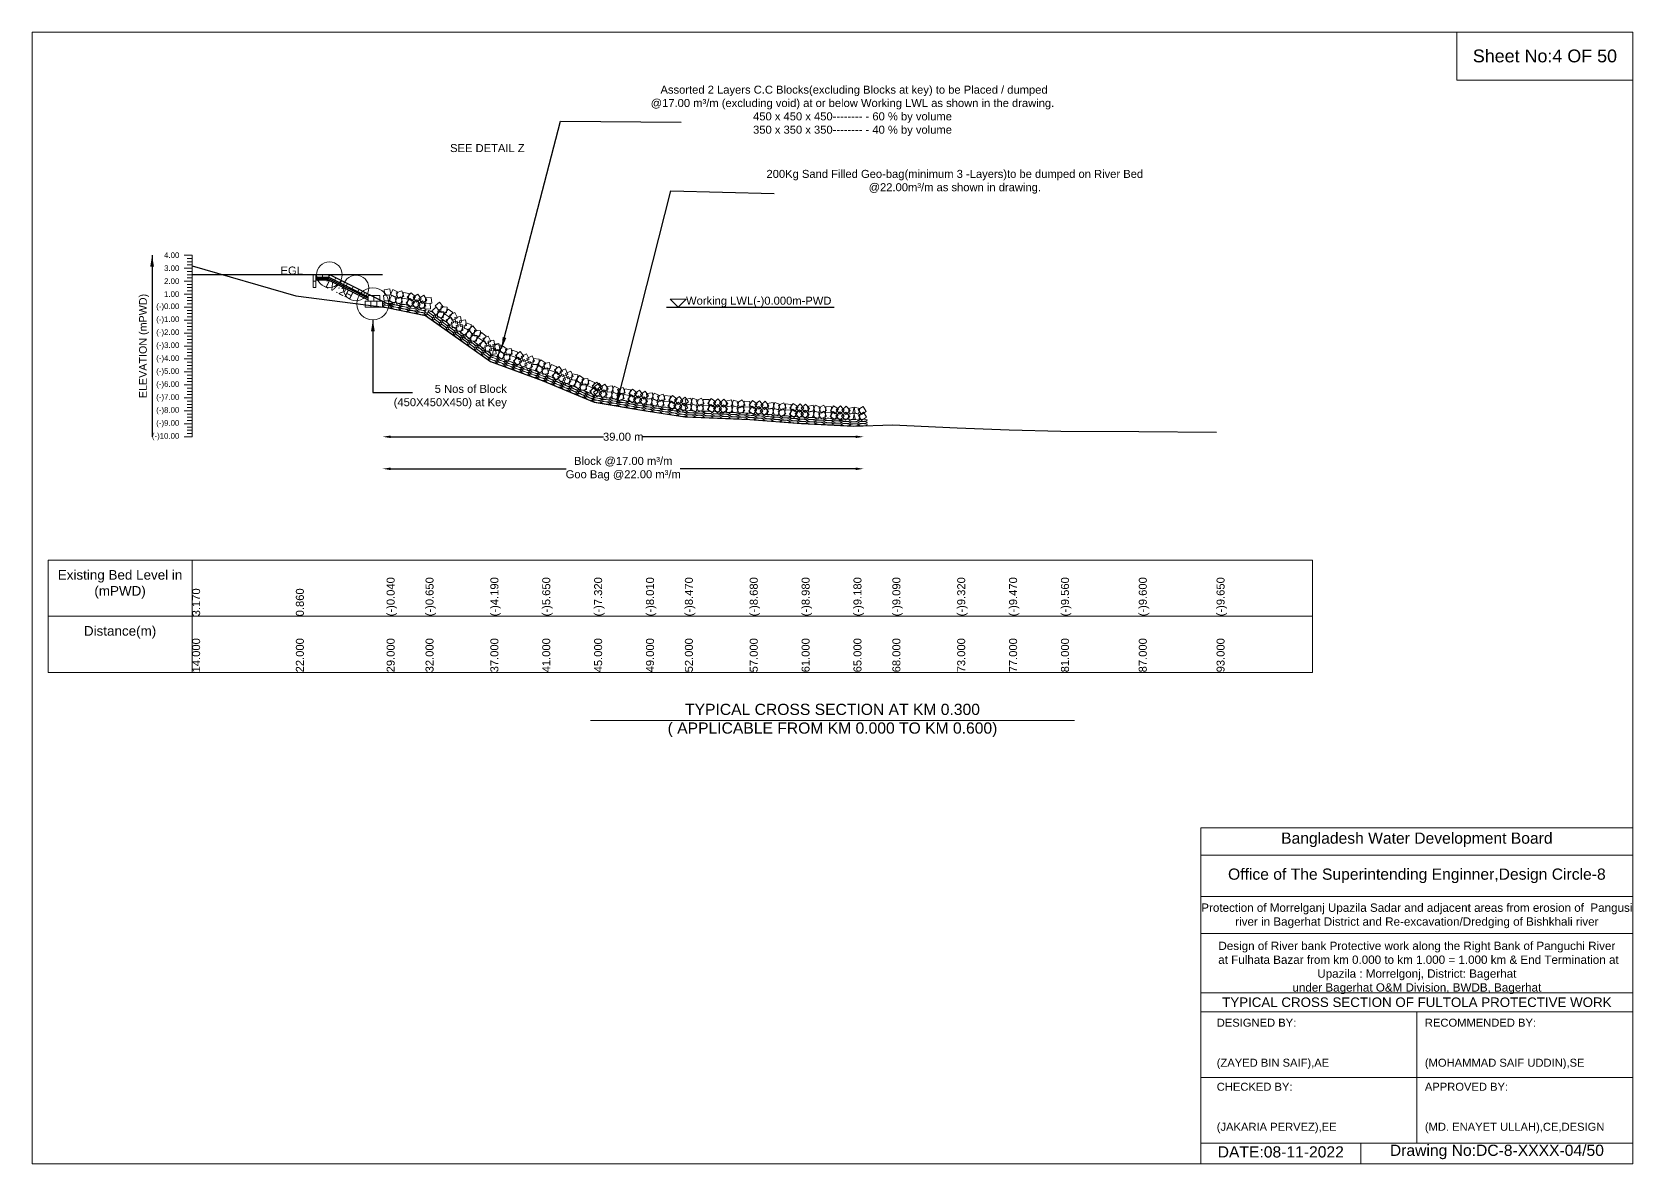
# Model space of a CAD drawing. Header units: inches. Extents: x 64995 to 402236, y -100918 to 204355.
# Drawn here: x 144334 to 154334, y 47461 to 54532 of the extents above; entities that cross this region are included whole.
import ezdxf

# ---------------------------------------------------------------- set-up
doc = ezdxf.new("R2010")
doc.units = ezdxf.units.IN
doc.header["$LTSCALE"] = 7
doc.header["$MEASUREMENT"] = 0
for name, color, linetype, lineweight in [('Cross section Data Border', 7, 'Continuous', 9), ('Cross Section Labels', 7, 'Continuous', 9), ('Existing_Bed_Level for Xsection', 7, 'Continuous', 25), ('Long Section Labels', 7, 'Continuous', 9)]:
    doc.layers.add(name, color=color, linetype=linetype, lineweight=lineweight)
doc.styles.get("Standard").update_dxf_attribs({"font": 'arial.ttf'})
doc.dimstyles.new('Appron Lebeling Style', dxfattribs={"dimtxt": 50, "dimasz": 50, "dimexe": 0.18, "dimexo": 0.0625, "dimgap": 0.09, "dimtad": 0, "dimtih": 1, "dimtoh": 1, "dimdec": 4, "dimzin": 0, "dimdsep": 46, "dimtxsty": 'Standard', "dimcen": 0.09, "dimse1": 1, "dimse2": 1, "dimadec": 0, "dimazin": 0, "dimtfac": 1, "dimtdec": 4, "dimtofl": 0, "dimtmove": 0, "dimatfit": 3, "dimfxl": 1, "dimtolj": 1, "dimtzin": 0, "dimarcsym": 0})
doc.dimstyles.get("Standard").update_dxf_attribs({"dimtxt": 0.18, "dimasz": 0.18, "dimexe": 0.18, "dimexo": 0.0625, "dimgap": 0.09, "dimtad": 0, "dimtih": 1, "dimtoh": 1, "dimdec": 4, "dimzin": 0, "dimdsep": 46, "dimtxsty": 'Standard', "dimcen": 0.09, "dimadec": 0, "dimazin": 0, "dimtfac": 1, "dimtdec": 4, "dimtofl": 0, "dimtmove": 0, "dimatfit": 3, "dimfxl": 1, "dimtolj": 1, "dimtzin": 0, "dimarcsym": 0})

# ---------------------------------------------------------------- blocks, each defined once
blk = doc.blocks.new('*D1')
at = {"layer": 'Cross Section Labels', "color": 0, "lineweight": -2}
for p, q in [((146574, 52004), (147904, 52004)), ((149479, 52004), (148149, 52004))]:
    blk.add_line(p, q, dxfattribs=at)
at = {"layer": 'Cross Section Labels', "color": 0}
for points in [[(146574, 52012), (146574, 51996), (146524, 52004)], [(149479, 52012), (149479, 51996), (149529, 52004)]]:
    blk.add_solid(points, dxfattribs=at)
at = {"layer": 'Defpoints', "color": 0}
for p in [(146524, 52814), (149529, 52072), (149529, 52004)]:
    blk.add_point(p, dxfattribs=at)
at = {"layer": 'Cross Section Labels', "color": 0, "insert": (148027, 52004), "char_height": 50, "attachment_point": 5}
blk.add_mtext('\\A1;39.00 m', dxfattribs=at)
blk = doc.blocks.new('*D2')
at = {"layer": 'Cross Section Labels', "color": 0, "lineweight": -2}
for p, q in [((146574, 51804), (147671, 51804)), ((149479, 51804), (148382, 51804))]:
    blk.add_line(p, q, dxfattribs=at)
at = {"layer": 'Cross Section Labels', "color": 0}
for points in [[(146574, 51812), (146574, 51796), (146524, 51804)], [(149479, 51812), (149479, 51796), (149529, 51804)]]:
    blk.add_solid(points, dxfattribs=at)
at = {"layer": 'Defpoints', "color": 0}
for p in [(146524, 52814), (149529, 52072), (149529, 51804)]:
    blk.add_point(p, dxfattribs=at)
at = {"layer": 'Cross Section Labels', "color": 0, "insert": (148027, 51804), "char_height": 50, "attachment_point": 5}
blk.add_mtext('\\A1;Block @17.00 m³/m ^JGoo Bag @22.00 m³/m ', dxfattribs=at)

msp = doc.modelspace()

# ---------------------------------------------------------------- linework, layer by layer
at = {"layer": 'Cross section Data Border'}
msp.add_lwpolyline([(144434.21054, 51232.40503), (152332.72095, 51232.40503), (152332.72095, 50532.40503), (144434.21054, 50532.40503)], close=True, dxfattribs=at)
for points in [[(145334.21054, 51232.40503), (145334.21054, 50532.40503)], [(144434.21054, 50882.40503), (152332.72095, 50882.40503)]]:
    msp.add_lwpolyline(points, dxfattribs=at)
at = {"layer": 'Cross Section Labels'}
for points in [[(144334.21054, 54532.40503), (154334.21054, 54532.40503), (154334.21054, 47461.40503), (144334.21054, 47461.40503)], [(153234.21054, 54532.40503), (154334.21054, 54532.40503), (154334.21054, 54232.40503), (153234.21054, 54232.40503)], [(148369.41054, 52814.05503), (148419.41054, 52864.05503), (148319.41054, 52864.05503)]]:
    msp.add_lwpolyline(points, close=True, dxfattribs=at)
for points in [[(147822.21054, 50232.40503), (149334.21054, 50232.40503), (150846.21054, 50232.40503)], [(151634.21054, 47461.40503), (151634.21054, 49561.40503), (154334.21054, 49561.40503)], [(151634.21054, 49391.40503), (154334.21054, 49391.40503)], [(151634.21054, 49131.40503), (154334.21054, 49131.40503)], [(151634.21054, 48901.40503), (154334.21054, 48901.40503)], [(151634.21054, 48531.40503), (154334.21054, 48531.40503)], [(151634.21054, 48411.40503), (154334.21054, 48411.40503)], [(152984.21054, 48411.40503), (152984.21054, 47591.40503)], [(151634.21054, 48001.40503), (154334.21054, 48001.40503)], [(151634.21054, 47591.40503), (154334.21054, 47591.40503)], [(152634.21054, 47591.40503), (152634.21054, 47461.40503)]]:
    msp.add_lwpolyline(points, dxfattribs=at)
for centre, radius in [((146191.91054, 53016.55503), 80), ((146357.96054, 52933.53003), 80), ((146463.26054, 52834.30503), 100)]:
    msp.add_circle(centre, radius, dxfattribs=at)
at = {"layer": 'Existing_Bed_Level for Xsection'}
for points in [[(145334.21054, 53070.82503), (145982.21054, 52883.71503), (146549.21054, 52810.81503), (146792.21054, 52761.40503), (147197.21054, 52474.66503), (147521.21054, 52356.40503), (147845.21054, 52221.13503), (148169.21054, 52165.24503), (148412.21054, 52127.98503), (148817.21054, 52110.97503), (149141.21054, 52086.67503), (149465.21054, 52070.47503), (149708.21054, 52077.76503), (150113.21054, 52059.13503), (150437.21054, 52046.98503), (150761.21054, 52039.69503), (151247.21054, 52036.45503), (151733.21054, 52032.40503)], [(146524.01054, 53016.55503), (145334.21054, 53016.55503)], [(146596.91054, 52814.05503), (146195.3311, 53014.84475), (146191.91054, 53016.55503), (146188.08623, 53016.55503), (146107.08623, 53016.55503)], [(146107.08623, 53000.35503), (146188.08623, 53000.35503), (146432.88554, 52877.95538)], [(146107.08623, 52992.25503), (146186.17408, 52992.25503), (146432.88554, 52868.8993)], [(146107.08623, 52984.15503), (146184.26193, 52984.15503), (146432.88554, 52859.84323)], [(148297.30624, 52814.05503), (149344.65683, 52814.05503)]]:
    msp.add_lwpolyline(points, dxfattribs=at)
at = {"layer": 'Long Section Labels'}
for points in [[(145334.21054, 53138.05503), (145284.21054, 53138.05503)], [(145334.21054, 53117.80503), (145304.21054, 53117.80503)], [(145334.21054, 52004.05503), (145334.21054, 52085.05503), (145334.21054, 52166.05503), (145334.21054, 52247.05503), (145334.21054, 52328.05503), (145334.21054, 52409.05503), (145334.21054, 52490.05503), (145334.21054, 52571.05503), (145334.21054, 52652.05503), (145334.21054, 52733.05503), (145334.21054, 52814.05503), (145334.21054, 52895.05503), (145334.21054, 52976.05503), (145334.21054, 53057.05503), (145334.21054, 53138.05503)], [(145334.21054, 53057.05503), (145284.21054, 53057.05503)], [(145334.21054, 53097.55503), (145304.21054, 53097.55503)], [(145334.21054, 53077.30503), (145304.21054, 53077.30503)], [(145334.21054, 53036.80503), (145304.21054, 53036.80503)], [(145334.21054, 53016.55503), (145304.21054, 53016.55503)], [(145334.21054, 52976.05503), (145284.21054, 52976.05503)], [(145334.21054, 52996.30503), (145304.21054, 52996.30503)], [(145334.21054, 52955.80503), (145304.21054, 52955.80503)], [(145334.21054, 52935.55503), (145304.21054, 52935.55503)], [(145334.21054, 52915.30503), (145304.21054, 52915.30503)], [(145334.21054, 52895.05503), (145284.21054, 52895.05503)], [(145334.21054, 52814.05503), (145284.21054, 52814.05503)], [(145334.21054, 52874.80503), (145304.21054, 52874.80503)], [(145334.21054, 52854.55503), (145304.21054, 52854.55503)], [(145334.21054, 52834.30503), (145304.21054, 52834.30503)], [(145334.21054, 52733.05503), (145284.21054, 52733.05503)], [(145334.21054, 52793.80503), (145304.21054, 52793.80503)], [(145334.21054, 52773.55503), (145304.21054, 52773.55503)], [(145334.21054, 52753.30503), (145304.21054, 52753.30503)], [(145334.21054, 52712.80503), (145304.21054, 52712.80503)], [(145334.21054, 52652.05503), (145284.21054, 52652.05503)], [(145334.21054, 52692.55503), (145304.21054, 52692.55503)], [(145334.21054, 52672.30503), (145304.21054, 52672.30503)], [(145334.21054, 52631.80503), (145304.21054, 52631.80503)], [(145334.21054, 52611.55503), (145304.21054, 52611.55503)], [(145334.21054, 52571.05503), (145284.21054, 52571.05503)], [(145334.21054, 52591.30503), (145304.21054, 52591.30503)], [(145334.21054, 52550.80503), (145304.21054, 52550.80503)], [(145334.21054, 52530.55503), (145304.21054, 52530.55503)], [(145334.21054, 52510.30503), (145304.21054, 52510.30503)], [(145334.21054, 52490.05503), (145284.21054, 52490.05503)], [(145334.21054, 52409.05503), (145284.21054, 52409.05503)], [(145334.21054, 52469.80503), (145304.21054, 52469.80503)], [(145334.21054, 52449.55503), (145304.21054, 52449.55503)], [(145334.21054, 52429.30503), (145304.21054, 52429.30503)], [(145334.21054, 52328.05503), (145284.21054, 52328.05503)], [(145334.21054, 52388.80503), (145304.21054, 52388.80503)], [(145334.21054, 52368.55503), (145304.21054, 52368.55503)], [(145334.21054, 52348.30503), (145304.21054, 52348.30503)], [(145334.21054, 52307.80503), (145304.21054, 52307.80503)], [(145334.21054, 52247.05503), (145284.21054, 52247.05503)], [(145334.21054, 52287.55503), (145304.21054, 52287.55503)], [(145334.21054, 52267.30503), (145304.21054, 52267.30503)], [(145334.21054, 52226.80503), (145304.21054, 52226.80503)], [(145334.21054, 52206.55503), (145304.21054, 52206.55503)], [(145334.21054, 52166.05503), (145284.21054, 52166.05503)], [(145334.21054, 52186.30503), (145304.21054, 52186.30503)], [(145334.21054, 52145.80503), (145304.21054, 52145.80503)], [(145334.21054, 52125.55503), (145304.21054, 52125.55503)], [(145334.21054, 52105.30503), (145304.21054, 52105.30503)], [(145334.21054, 52085.05503), (145284.21054, 52085.05503)], [(145334.21054, 52004.05503), (145284.21054, 52004.05503)], [(145334.21054, 52064.80503), (145304.21054, 52064.80503)], [(145334.21054, 52044.55503), (145304.21054, 52044.55503)], [(145334.21054, 52024.30503), (145304.21054, 52024.30503)]]:
    msp.add_lwpolyline(points, dxfattribs=at)
for points in [[(146107.08623, 53016.55503), (146090.88623, 53016.55503), (146090.88623, 52976.05503), (146107.08623, 52976.05503)], [(146147.58623, 53016.55503), (146107.08623, 53016.55503), (146107.08623, 53000.35503), (146147.58623, 53000.35503)], [(146188.08623, 53016.55503), (146147.58623, 53016.55503), (146147.58623, 53000.35503), (146188.08623, 53000.35503)], [(146231.5554, 52996.7326), (146195.3311, 53014.84475), (146188.08623, 53000.35503), (146224.31054, 52982.24288)], [(146107.08623, 52976.05503), (146090.88623, 52976.05503), (146090.88623, 52935.55503), (146107.08623, 52935.55503)], [(146267.7797, 52978.62045), (146231.5554, 52996.7326), (146224.31054, 52982.24288), (146260.53484, 52964.13073)], [(146304.004, 52960.5083), (146267.7797, 52978.62045), (146260.53484, 52964.13073), (146296.75914, 52946.01858)], [(146340.2283, 52942.39614), (146304.004, 52960.5083), (146296.75914, 52946.01858), (146332.98344, 52927.90642)], [(146376.4526, 52924.28399), (146340.2283, 52942.39614), (146332.98344, 52927.90642), (146369.20774, 52909.79427)], [(146412.6769, 52906.17184), (146376.4526, 52924.28399), (146369.20774, 52909.79427), (146405.43204, 52891.68212)], [(146569.95102, 52927.4308), (146533.82842, 52922.55641), (146538.70281, 52886.4338), (146574.82542, 52891.30819)], [(146621.45964, 52907.21966), (146588.84069, 52923.48639), (146572.57396, 52890.86743), (146605.19291, 52874.60071)], [(146644.24738, 52914.84117), (146609.67539, 52903.29216), (146621.22439, 52868.72017), (146655.79639, 52880.26917)], [(146689.94596, 52898.74589), (146654.22687, 52906.00877), (146646.96399, 52870.28968), (146682.68307, 52863.0268)], [(146729.8989, 52878.84672), (146702.58225, 52902.97974), (146678.44922, 52875.66309), (146705.76587, 52851.53007)], [(146451.11054, 52850.50503), (146414.66054, 52850.50503), (146414.66054, 52814.05503), (146451.11054, 52814.05503)], [(146469.33554, 52886.95503), (146432.88554, 52886.95503), (146432.88554, 52850.50503), (146469.33554, 52850.50503)], [(146487.56054, 52850.50503), (146451.11054, 52850.50503), (146451.11054, 52814.05503), (146487.56054, 52814.05503)], [(146505.78554, 52886.95503), (146469.33554, 52886.95503), (146469.33554, 52850.50503), (146505.78554, 52850.50503)], [(146524.01054, 52850.50503), (146487.56054, 52850.50503), (146487.56054, 52814.05503), (146524.01054, 52814.05503)], [(146565.30286, 52891.27839), (146529.18025, 52886.40399), (146534.05464, 52850.28138), (146570.17725, 52855.15578)], [(146614.19676, 52871.50057), (146581.57781, 52887.7673), (146565.31108, 52855.14835), (146597.93003, 52838.88162)], [(146636.9845, 52879.12208), (146602.41251, 52867.57308), (146613.96151, 52833.00108), (146648.53351, 52844.55008)], [(146682.68307, 52863.0268), (146646.96399, 52870.28968), (146639.70111, 52834.5706), (146675.42019, 52827.30772)], [(146722.63602, 52843.12763), (146695.31937, 52867.26066), (146671.18634, 52839.94401), (146698.50299, 52815.81098)], [(146737.77595, 52859.5281), (146707.3751, 52839.41863), (146727.48457, 52809.01778), (146757.88542, 52829.12725)], [(146745.03883, 52895.24718), (146714.63798, 52875.13771), (146734.74745, 52844.73686), (146765.1483, 52864.84634)], [(146793.6086, 52821.88448), (146773.47492, 52852.26931), (146743.0901, 52832.13563), (146763.22377, 52801.75081)], [(146800.87148, 52857.60357), (146780.7378, 52887.98839), (146750.35298, 52867.85472), (146770.48665, 52837.46989)], [(146821.14075, 52839.05617), (146784.75944, 52836.8195), (146786.99611, 52800.43818), (146823.37743, 52802.67486)], [(146828.40363, 52874.77526), (146792.02232, 52872.53858), (146794.259, 52836.15727), (146830.64031, 52838.39394)], [(146882.02021, 52786.55015), (146858.74201, 52814.59882), (146830.69334, 52791.32063), (146853.97154, 52763.27195)], [(146903.08234, 52816.29892), (146879.80414, 52844.34759), (146851.75547, 52821.0694), (146875.03367, 52793.02072)], [(146927.00763, 52814.0743), (146890.7154, 52817.46199), (146887.32772, 52781.16976), (146923.61995, 52777.78207)], [(146962.32189, 52780.90322), (146932.57312, 52801.96535), (146911.51099, 52772.21658), (146941.25976, 52751.15445)], [(146905.9455, 52784.32553), (146869.65327, 52787.71322), (146866.26559, 52751.42099), (146902.55782, 52748.0333)], [(146941.25976, 52751.15445), (146911.51099, 52772.21658), (146890.44887, 52742.46781), (146920.19763, 52721.40568)], [(146969.78186, 52716.82218), (146954.52991, 52749.92778), (146921.42431, 52734.67583), (146936.67626, 52701.57023)], [(146990.84399, 52746.57095), (146975.59203, 52779.67655), (146942.48644, 52764.4246), (146957.73839, 52731.319)], [(146990.2534, 52725.7165), (146954.32223, 52719.58842), (146960.4503, 52683.65725), (146996.38148, 52689.78533)], [(147011.31553, 52755.46527), (146975.38436, 52749.33719), (146981.51243, 52713.40602), (147017.44361, 52719.5341)], [(147026.14211, 52668.73995), (147019.98542, 52704.66623), (146984.05914, 52698.50954), (146990.21582, 52662.58326)], [(147047.20423, 52698.48872), (147041.04755, 52734.415), (147005.12127, 52728.25831), (147011.27795, 52692.33203)], [(147079.325, 52703.08682), (147045.13608, 52715.72487), (147032.49803, 52681.53595), (147066.68695, 52668.8979)], [(147058.26287, 52673.33806), (147024.07395, 52685.9761), (147011.43591, 52651.78718), (147045.62483, 52639.14914)], [(147090.26159, 52639.11525), (147066.9834, 52667.16393), (147038.93472, 52643.88573), (147062.21292, 52615.83706)], [(147111.32372, 52668.86402), (147088.04552, 52696.91269), (147059.99685, 52673.6345), (147083.27505, 52645.58582)], [(147114.18689, 52636.89064), (147077.89465, 52640.27832), (147074.50697, 52603.98609), (147110.7992, 52600.5984)], [(147135.24901, 52666.6394), (147098.95678, 52670.02709), (147095.5691, 52633.73486), (147131.86133, 52630.34717)], [(147149.50115, 52603.71955), (147119.75238, 52624.78168), (147098.69025, 52595.03291), (147128.43902, 52573.97079)], [(147170.56327, 52633.46832), (147140.8145, 52654.53045), (147119.75238, 52624.78168), (147149.50115, 52603.71955)], [(147178.02324, 52569.38728), (147162.77129, 52602.49288), (147129.66569, 52587.24093), (147144.91764, 52554.13533)], [(147199.08537, 52599.13605), (147183.83342, 52632.24165), (147150.72782, 52616.9897), (147165.97977, 52583.8841)], [(147219.55691, 52608.03037), (147183.62574, 52601.90229), (147189.75381, 52565.97112), (147225.68499, 52572.0992)], [(147198.49478, 52578.2816), (147162.56361, 52572.15353), (147168.69169, 52536.22235), (147204.62286, 52542.35043)], [(147234.38349, 52521.30505), (147228.2268, 52557.23133), (147192.30052, 52551.07465), (147198.45721, 52515.14836)], [(147250.59125, 52542.32199), (147214.28221, 52545.52454), (147211.07966, 52509.21551), (147247.3887, 52506.01296)], [(147255.44562, 52551.05382), (147249.28893, 52586.9801), (147213.36265, 52580.82342), (147219.51933, 52544.89713)], [(147263.08901, 52576.56244), (147226.77998, 52579.76499), (147223.57743, 52543.45595), (147259.88646, 52540.25341)], [(147290.46333, 52517.71843), (147260.62846, 52538.65841), (147239.68848, 52508.82354), (147269.52335, 52487.88356)], [(147302.9611, 52551.95888), (147273.12622, 52572.89886), (147252.18624, 52543.06399), (147282.02112, 52522.12401)], [(147314.13155, 52521.86377), (147278.22581, 52515.58842), (147284.50115, 52479.68268), (147320.4069, 52485.95802)], [(147326.62932, 52556.10422), (147290.72357, 52549.82887), (147296.99892, 52513.92313), (147332.90466, 52520.19847)], [(147356.92591, 52499.1468), (147322.68546, 52511.64456), (147310.1877, 52477.40411), (147344.42815, 52464.90635)], [(147369.42368, 52533.38725), (147335.18323, 52545.88501), (147322.68546, 52511.64456), (147356.92591, 52499.1468)], [(147393.47252, 52473.52337), (147370.05158, 52501.45296), (147342.12199, 52478.03201), (147365.54293, 52450.10243)], [(147405.97028, 52507.76382), (147382.54934, 52535.69341), (147354.61975, 52512.27246), (147378.0407, 52484.34288)], [(147423.38236, 52521.72851), (147390.32733, 52506.36727), (147405.68857, 52473.31225), (147438.7436, 52488.67349)], [(147472.99109, 52476.195), (147457.60353, 52509.23779), (147424.56075, 52493.85023), (147439.9483, 52460.80744)], [(147410.8846, 52487.48806), (147377.82957, 52472.12682), (147393.19081, 52439.0718), (147426.24584, 52454.43304)], [(147460.49332, 52441.95455), (147445.10577, 52474.99734), (147412.06298, 52459.60978), (147427.45054, 52426.56699)], [(147490.2744, 52454.83764), (147453.96536, 52458.04019), (147450.76281, 52421.73116), (147487.07185, 52418.52861)], [(147502.77216, 52489.07809), (147466.46312, 52492.28064), (147463.26057, 52455.97161), (147499.56961, 52452.76906)], [(147530.14648, 52430.23408), (147500.3116, 52451.17406), (147479.37163, 52421.33919), (147509.2065, 52400.39921)], [(147542.64424, 52464.47453), (147512.80937, 52485.41451), (147491.86939, 52455.57964), (147521.70426, 52434.63966)], [(147553.8147, 52434.37942), (147517.90896, 52428.10407), (147524.1843, 52392.19833), (147560.09005, 52398.47367)], [(147566.31247, 52468.61987), (147530.40672, 52462.34452), (147536.68207, 52426.43878), (147572.58781, 52432.71412)], [(147599.04572, 52408.17378), (147565.40953, 52422.21689), (147551.36642, 52388.5807), (147585.00261, 52374.53759)], [(147613.08883, 52441.80997), (147579.45264, 52455.85309), (147565.40953, 52422.21689), (147599.04572, 52408.17378)], [(147634.38833, 52380.91365), (147612.26274, 52409.8802), (147583.2962, 52387.75461), (147605.42179, 52358.78806)], [(147648.43144, 52414.54985), (147626.30585, 52443.51639), (147597.33931, 52421.3908), (147619.4649, 52392.42425)], [(147666.46102, 52427.70764), (147632.74114, 52413.86666), (147646.58212, 52380.14679), (147680.30199, 52393.98776)], [(147713.9461, 52379.96359), (147700.07827, 52413.67243), (147666.36943, 52399.80461), (147680.23725, 52366.09577)], [(147652.41791, 52394.07144), (147618.69803, 52380.23047), (147632.53901, 52346.51059), (147666.25888, 52360.35157)], [(147699.90298, 52346.3274), (147686.03516, 52380.03624), (147652.32632, 52366.16841), (147666.19414, 52332.45957)], [(147730.23951, 52357.84179), (147694.11385, 52362.69346), (147689.26218, 52326.5678), (147725.38784, 52321.71613)], [(147744.28262, 52391.47799), (147708.15696, 52396.32966), (147703.30529, 52360.20399), (147739.43096, 52355.35232)], [(147768.95057, 52331.44913), (147740.09959, 52353.72521), (147717.82351, 52324.87424), (147746.67449, 52302.59816)], [(147782.99368, 52365.08533), (147754.1427, 52387.36141), (147731.86662, 52358.51043), (147760.7176, 52336.23435)], [(147792.78292, 52334.51302), (147756.62879, 52329.87826), (147761.26354, 52293.72413), (147797.41768, 52298.35889)], [(147806.82603, 52368.14921), (147770.6719, 52363.51446), (147775.30666, 52327.36032), (147811.46079, 52331.99508)], [(147834.49908, 52309.872), (147800.86289, 52323.91512), (147786.81977, 52290.27892), (147820.45597, 52276.23581)], [(147848.54219, 52343.5082), (147814.906, 52357.55131), (147800.86289, 52323.91512), (147834.49908, 52309.872)], [(147869.84169, 52282.61188), (147847.7161, 52311.57842), (147818.74955, 52289.45283), (147840.87514, 52260.48628)], [(147883.8848, 52316.24807), (147861.75921, 52345.21461), (147832.79266, 52323.08902), (147854.91826, 52294.12248)], [(147870.17066, 52303.39838), (147840.38205, 52282.39263), (147861.3878, 52252.60403), (147891.17641, 52273.60978)], [(147876.36677, 52339.31788), (147846.57817, 52318.31213), (147867.58392, 52288.52353), (147897.37252, 52309.52928)], [(147933.29551, 52303.35339), (147912.26605, 52333.12526), (147882.49418, 52312.09579), (147903.52364, 52282.32393)], [(147960.30417, 52321.33724), (147924.00558, 52318.0183), (147927.32453, 52281.71971), (147963.62311, 52285.03866)], [(148003.92241, 52304.23264), (147970.83357, 52319.52092), (147955.54529, 52286.43208), (147988.63413, 52271.14381)], [(148026.47311, 52312.52928), (147992.26032, 52299.95601), (148004.83359, 52265.74321), (148039.04639, 52278.31649)], [(148072.63066, 52297.80183), (148036.71116, 52303.99794), (148030.51505, 52268.07844), (148066.43455, 52261.88233)], [(148113.1584, 52279.10109), (148085.13529, 52302.41006), (148061.82632, 52274.38695), (148089.84943, 52251.07798)], [(147927.0994, 52267.43389), (147906.06993, 52297.20576), (147876.29807, 52276.17629), (147897.32753, 52246.40442)], [(147954.10805, 52285.41774), (147917.80947, 52282.09879), (147921.12842, 52245.80021), (147957.427, 52249.11916)], [(147997.72629, 52268.31314), (147964.63746, 52283.60142), (147949.34918, 52250.51258), (147982.43802, 52235.2243)], [(148020.277, 52276.60978), (147986.06421, 52264.03651), (147998.63748, 52229.82371), (148032.85027, 52242.39699)], [(148066.43455, 52261.88233), (148030.51505, 52268.07844), (148024.31893, 52232.15894), (148060.23844, 52225.96282)], [(148106.96228, 52243.18159), (148078.93918, 52266.49056), (148055.63021, 52238.46745), (148083.65331, 52215.15848)], [(148121.60717, 52260.02558), (148091.81857, 52239.01983), (148112.82432, 52209.23123), (148142.61292, 52230.23698)], [(148127.80329, 52295.94508), (148098.01468, 52274.93933), (148119.02043, 52245.15073), (148148.80904, 52266.15648)], [(148178.53592, 52224.06109), (148157.50645, 52253.83296), (148127.73458, 52232.80349), (148148.76405, 52203.03162)], [(148184.73203, 52259.98059), (148163.70257, 52289.75246), (148133.9307, 52268.72299), (148154.96016, 52238.95113)], [(148204.10442, 52242.70989), (148167.87413, 52238.71385), (148171.87017, 52202.48356), (148208.10047, 52206.4796)], [(148209.62886, 52278.73881), (148173.39856, 52274.74277), (148177.39461, 52238.51248), (148213.6249, 52242.50852)], [(148248.03439, 52226.42261), (148214.6659, 52241.09047), (148199.99804, 52207.72197), (148233.36653, 52193.05411)], [(148253.55883, 52262.45153), (148220.19033, 52277.11939), (148205.52248, 52243.75089), (148238.89097, 52229.08303)], [(148270.42627, 52235.13881), (148236.45418, 52221.92899), (148249.664, 52187.9569), (148283.6361, 52201.16672)], [(148275.95071, 52271.16773), (148241.97862, 52257.95791), (148255.18844, 52223.98582), (148289.16053, 52237.19564)], [(148316.85074, 52221.27566), (148280.82182, 52226.8001), (148275.29738, 52190.77118), (148311.3263, 52185.24674)], [(148322.37517, 52257.30458), (148286.34625, 52262.82902), (148280.82182, 52226.8001), (148316.85074, 52221.27566)], [(148357.72054, 52203.33482), (148329.26715, 52226.11655), (148306.48542, 52197.66316), (148334.93881, 52174.88143)], [(148363.24497, 52239.36374), (148334.79158, 52262.14547), (148312.00986, 52233.69208), (148340.46324, 52210.91035)], [(148372.04841, 52220.44929), (148342.65716, 52198.89106), (148364.21539, 52169.49982), (148393.60664, 52191.05804)], [(148377.57284, 52256.47821), (148348.1816, 52234.91998), (148369.73983, 52205.52874), (148399.13107, 52227.08696)], [(148429.63867, 52185.5539), (148408.05704, 52214.92797), (148378.68297, 52193.34634), (148400.2646, 52163.97227)], [(148435.1631, 52221.58282), (148413.58148, 52250.95689), (148384.20741, 52229.37526), (148405.78903, 52200.00119)], [(148447.67738, 52208.42615), (148412.10611, 52200.4708), (148420.06146, 52164.89953), (148455.63272, 52172.85488)], [(148449.20693, 52244.84404), (148413.63566, 52236.88869), (148421.59101, 52201.31743), (148457.16227, 52209.27277)], [(148493.1318, 52197.06772), (148458.35288, 52207.97778), (148447.44282, 52173.19886), (148482.22174, 52162.2888)], [(148494.66135, 52233.48561), (148459.88243, 52244.39567), (148448.97238, 52209.61675), (148483.75129, 52198.7067)], [(148514.42957, 52208.19307), (148482.11587, 52191.3281), (148498.98084, 52159.0144), (148531.29454, 52175.87937)], [(148515.95912, 52244.61097), (148483.64542, 52227.746), (148500.51039, 52195.4323), (148532.82409, 52212.29727)], [(148562.09682, 52199.51836), (148525.67893, 52201.04791), (148524.14938, 52164.63002), (148560.56727, 52163.10046)], [(148563.62637, 52235.93625), (148527.20848, 52237.4658), (148525.67893, 52201.04791), (148562.09682, 52199.51836)], [(148604.69143, 52186.17993), (148573.9057, 52205.69508), (148554.39055, 52174.90934), (148585.17629, 52155.39419)], [(148606.22098, 52222.59782), (148575.43525, 52242.11297), (148555.9201, 52211.32723), (148586.70584, 52191.81209)], [(148617.05069, 52204.76599), (148590.20798, 52180.10689), (148614.86708, 52153.26418), (148641.70979, 52177.92327)], [(148618.58025, 52241.18388), (148591.73753, 52216.52479), (148616.39663, 52189.68207), (148643.23934, 52214.34117)], [(148678.12855, 52176.41423), (148653.44808, 52203.2373), (148626.62501, 52178.55683), (148651.30548, 52151.73376)], [(148679.6581, 52212.83212), (148654.97763, 52239.65519), (148628.15456, 52214.97473), (148652.83503, 52188.15166)], [(148704.13218, 52234.13718), (148668.56092, 52226.18183), (148676.51626, 52190.61057), (148712.08753, 52198.56591)], [(148749.5866, 52222.77875), (148714.80769, 52233.68881), (148703.89763, 52198.90989), (148738.67655, 52187.99984)], [(148770.88438, 52233.90411), (148738.57067, 52217.03914), (148755.43565, 52184.72543), (148787.74935, 52201.59041)], [(148818.55163, 52225.22939), (148782.13373, 52226.75894), (148780.60418, 52190.34105), (148817.02208, 52188.8115)], [(148864.44046, 52210.39186), (148834.313, 52230.90865), (148813.79621, 52200.78118), (148843.92367, 52180.2644)], [(148877.40412, 52228.56152), (148849.76516, 52204.7983), (148873.52838, 52177.15934), (148901.16734, 52200.92255)], [(148937.51679, 52198.21693), (148913.73157, 52225.83696), (148886.11154, 52202.05174), (148909.89676, 52174.43171)], [(148962.67812, 52218.70579), (148926.86453, 52211.92428), (148933.64604, 52176.11069), (148969.45963, 52182.8922)], [(149007.73452, 52205.85903), (148973.33311, 52217.90667), (148961.28547, 52183.50526), (148995.68688, 52171.45762)], [(149029.38656, 52216.27813), (148996.53583, 52200.4847), (149012.32926, 52167.63398), (149045.17998, 52183.4274)], [(149076.74283, 52206.04087), (149040.39491, 52208.76696), (149037.66882, 52172.41905), (149074.01673, 52169.69296)], [(149118.87586, 52191.3092), (149088.7484, 52211.82599), (149068.23161, 52181.69853), (149098.35908, 52161.18174)], [(149131.83953, 52209.47886), (149104.20057, 52185.71565), (149127.96378, 52158.07668), (149155.60274, 52181.8399)], [(149189.63433, 52180.36902), (149165.16878, 52207.38826), (149138.14954, 52182.92271), (149162.61509, 52155.90347)], [(149214.27771, 52201.47802), (149178.64407, 52193.80689), (149186.3152, 52158.17325), (149221.94884, 52165.84438)], [(149259.64001, 52189.7571), (149224.94929, 52200.94444), (149213.76195, 52166.25373), (149248.45266, 52155.06638)], [(149281.02592, 52200.71207), (149248.57861, 52184.1056), (149265.18509, 52151.6583), (149297.63239, 52168.26477)], [(148702.60263, 52197.71929), (148667.03137, 52189.76394), (148674.98671, 52154.19267), (148710.55798, 52162.14802)], [(148748.05705, 52186.36086), (148713.27813, 52197.27092), (148702.36808, 52162.492), (148737.147, 52151.58194)], [(148769.35482, 52197.48621), (148737.04112, 52180.62124), (148753.90609, 52148.30754), (148786.21979, 52165.17251)], [(148817.02208, 52188.8115), (148780.60418, 52190.34105), (148779.07463, 52153.92315), (148815.49252, 52152.3936)], [(148861.71437, 52174.04394), (148831.5869, 52194.56073), (148811.07012, 52164.43327), (148841.19758, 52143.91648)], [(148874.67803, 52192.2136), (148847.03907, 52168.45039), (148870.80228, 52140.81143), (148898.44124, 52164.57464)], [(148934.79069, 52161.86901), (148911.00548, 52189.48904), (148883.38545, 52165.70382), (148907.17067, 52138.0838)], [(148959.95203, 52182.35788), (148924.13843, 52175.57637), (148930.91994, 52139.76277), (148966.73354, 52146.54428)], [(149005.00842, 52169.51112), (148970.60702, 52181.55876), (148958.55938, 52147.15735), (148992.96079, 52135.10971)], [(149026.66047, 52179.93021), (148993.80974, 52164.13679), (149009.60316, 52131.28606), (149042.45389, 52147.07949)], [(149074.01673, 52169.69296), (149037.66882, 52172.41905), (149034.94273, 52136.07113), (149071.29064, 52133.34504)], [(149116.14977, 52154.96129), (149086.02231, 52175.47808), (149065.50552, 52145.35061), (149095.63298, 52124.83383)], [(149129.11343, 52173.13095), (149101.47447, 52149.36773), (149125.23769, 52121.72877), (149152.87665, 52145.49198)], [(149187.8141, 52143.9645), (149163.34855, 52170.98374), (149136.32931, 52146.51819), (149160.79486, 52119.49895)], [(149212.45748, 52165.0735), (149176.82385, 52157.40237), (149184.49497, 52121.76873), (149220.12861, 52129.43986)], [(149257.81978, 52153.35257), (149223.12907, 52164.53992), (149211.94172, 52129.8492), (149246.63244, 52118.66186)], [(149279.20569, 52164.30755), (149246.75839, 52147.70108), (149263.36486, 52115.25377), (149295.81216, 52131.86025)], [(149326.80217, 52155.25258), (149290.39765, 52157.07281), (149288.57742, 52120.66829), (149324.98195, 52118.84806)], [(149328.6224, 52191.65711), (149292.21788, 52193.47733), (149290.39765, 52157.07281), (149326.80217, 52155.25258)], [(149369.28895, 52141.57455), (149338.65998, 52161.33484), (149318.89969, 52130.70587), (149349.52866, 52110.94558)], [(149371.10917, 52177.97907), (149340.48021, 52197.73936), (149320.71992, 52167.11039), (149351.34889, 52147.35011)], [(149381.79619, 52160.06135), (149354.75747, 52135.61733), (149379.2015, 52108.57861), (149406.24021, 52133.02264)], [(149383.61641, 52196.46588), (149356.5777, 52172.02185), (149381.02173, 52144.98314), (149408.06044, 52169.42716)], [(149442.64576, 52131.22291), (149418.18021, 52158.24215), (149391.16097, 52133.7766), (149415.62652, 52106.75736)], [(149444.46599, 52167.62744), (149420.00044, 52194.64668), (149392.9812, 52170.18113), (149417.44675, 52143.16189)], [(149467.28914, 52152.33192), (149431.6555, 52144.66079), (149439.32663, 52109.02715), (149474.96027, 52116.69828)], [(149469.10937, 52188.73644), (149433.47573, 52181.06531), (149441.14686, 52145.43167), (149476.7805, 52153.1028)], [(149505.80554, 52180.6094), (149470.33217, 52188.99046), (149461.9511, 52153.51709), (149497.42448, 52145.13603)], [(149506.89855, 52144.17579), (149471.42517, 52152.55685), (149463.04411, 52117.08348), (149498.51748, 52108.70242)], [(149526.24822, 52193.23735), (149495.23083, 52174.09255), (149514.37564, 52143.07515), (149545.39303, 52162.21996)], [(149527.34123, 52156.80375), (149496.32384, 52137.65894), (149515.46864, 52106.64154), (149546.48604, 52125.78635)]]:
    msp.add_lwpolyline(points, close=True, dxfattribs=at)
for centre, major_axis in [((146552.10071, 52817.25324), (26.41625, -5.3713)), ((146554.84447, 52830.74712), (26.41625, -5.3713)), ((146557.58822, 52844.241), (26.41625, -5.3713)), ((146604.93321, 52806.51064), (26.41625, -5.3713)), ((146607.67696, 52820.00451), (26.41625, -5.3713)), ((146610.42072, 52833.49839), (26.41625, -5.3713)), ((146657.76571, 52795.76803), (26.41625, -5.3713)), ((146660.50946, 52809.26191), (26.41625, -5.3713)), ((146663.25322, 52822.75578), (26.41625, -5.3713)), ((146713.34196, 52798.5193), (26.41625, -5.3713)), ((146716.08571, 52812.01318), (26.41625, -5.3713)), ((146768.91821, 52801.27057), (26.41625, -5.3713)), ((146710.5982, 52785.02542), (26.41625, -5.3713)), ((146763.4307, 52774.28281), (26.41625, -5.3713)), ((146766.17445, 52787.77669), (26.41625, -5.3713)), ((146815.07871, 52753.65028), (22.00087, -15.57661)), ((146823.03551, 52764.88871), (22.00087, -15.57661)), ((146830.99232, 52776.12713), (22.00087, -15.57661)), ((146859.08044, 52722.49705), (22.00087, -15.57661)), ((146867.03725, 52733.73548), (22.00087, -15.57661)), ((146874.99405, 52744.9739), (22.00087, -15.57661)), ((146903.08218, 52691.34383), (22.00087, -15.57661)), ((146911.03898, 52702.58225), (22.00087, -15.57661)), ((146918.99578, 52713.82067), (22.00087, -15.57661)), ((146962.99752, 52682.66745), (22.00087, -15.57661)), ((146947.08391, 52660.1906), (22.00087, -15.57661)), ((146955.04072, 52671.42902), (22.00087, -15.57661)), ((146991.08565, 52629.03737), (22.00087, -15.57661)), ((146999.04245, 52640.27579), (22.00087, -15.57661)), ((147006.99925, 52651.51422), (22.00087, -15.57661)), ((147035.08738, 52597.88414), (22.00087, -15.57661)), ((147043.04418, 52609.12257), (22.00087, -15.57661)), ((147051.00099, 52620.36099), (22.00087, -15.57661)), ((147095.00272, 52589.20776), (22.00087, -15.57661)), ((147079.08911, 52566.73091), (22.00087, -15.57661)), ((147087.04592, 52577.96934), (22.00087, -15.57661)), ((147123.09085, 52535.57769), (22.00087, -15.57661)), ((147131.04765, 52546.81611), (22.00087, -15.57661)), ((147139.00446, 52558.05453), (22.00087, -15.57661)), ((147167.09258, 52504.42446), (22.00087, -15.57661)), ((147175.04939, 52515.66288), (22.00087, -15.57661)), ((147183.00619, 52526.90131), (22.00087, -15.57661)), ((147215.69357, 52489.9066), (25.32271, -9.24279)), ((147220.41495, 52502.84188), (25.32271, -9.24279)), ((147210.97219, 52476.97132), (25.32271, -9.24279)), ((147261.61762, 52458.48573), (25.32271, -9.24279)), ((147266.339, 52471.42101), (25.32271, -9.24279)), ((147271.06037, 52484.3563), (25.32271, -9.24279)), ((147312.26305, 52440.00015), (25.32271, -9.24279)), ((147316.98443, 52452.93543), (25.32271, -9.24279)), ((147321.7058, 52465.87071), (25.32271, -9.24279)), ((147362.90848, 52421.51457), (25.32271, -9.24279)), ((147367.62986, 52434.44985), (25.32271, -9.24279)), ((147372.35123, 52447.38513), (25.32271, -9.24279)), ((147413.55391, 52403.02899), (25.32271, -9.24279)), ((147418.27529, 52415.96427), (25.32271, -9.24279)), ((147422.99666, 52428.89955), (25.32271, -9.24279)), ((147468.92072, 52397.47869), (25.32271, -9.24279)), ((147473.64209, 52410.41397), (25.32271, -9.24279)), ((147524.28752, 52391.92839), (25.32271, -9.24279)), ((147464.19934, 52384.54341), (25.32271, -9.24279)), ((147514.84477, 52366.05782), (25.32271, -9.24279)), ((147519.56614, 52378.99311), (25.32271, -9.24279)), ((147565.04233, 52345.56621), (24.87583, -10.38566)), ((147570.34751, 52358.27322), (24.87583, -10.38566)), ((147575.65268, 52370.98022), (24.87583, -10.38566)), ((147614.794, 52324.79489), (24.87583, -10.38566)), ((147620.09918, 52337.5019), (24.87583, -10.38566)), ((147625.40435, 52350.2089), (24.87583, -10.38566)), ((147664.54567, 52304.02357), (24.87583, -10.38566)), ((147669.85084, 52316.73057), (24.87583, -10.38566)), ((147675.15602, 52329.43758), (24.87583, -10.38566)), ((147719.60251, 52295.95925), (24.87583, -10.38566)), ((147724.90769, 52308.66626), (24.87583, -10.38566)), ((147774.65936, 52287.89494), (24.87583, -10.38566)), ((147714.29734, 52283.25225), (24.87583, -10.38566)), ((147764.04901, 52262.48092), (24.87583, -10.38566)), ((147769.35418, 52275.18793), (24.87583, -10.38566)), ((147813.80067, 52241.7096), (24.87583, -10.38566)), ((147819.10585, 52254.41661), (24.87583, -10.38566)), ((147824.41102, 52267.12362), (24.87583, -10.38566)), ((147863.13515, 52225.02972), (26.56447, -4.58237)), ((147865.47591, 52238.59931), (26.56447, -4.58237)), ((147867.81666, 52252.16889), (26.56447, -4.58237)), ((147916.26409, 52215.86497), (26.56447, -4.58237)), ((147918.60484, 52229.43456), (26.56447, -4.58237)), ((147920.9456, 52243.00415), (26.56447, -4.58237)), ((147969.39303, 52206.70023), (26.56447, -4.58237)), ((147971.73378, 52220.26982), (26.56447, -4.58237)), ((147974.07453, 52233.83941), (26.56447, -4.58237)), ((148022.52196, 52197.53549), (26.56447, -4.58237)), ((148024.86272, 52211.10508), (26.56447, -4.58237)), ((148027.20347, 52224.67467), (26.56447, -4.58237)), ((148077.99165, 52201.94034), (26.56447, -4.58237)), ((148080.3324, 52215.50993), (26.56447, -4.58237)), ((148131.12059, 52192.7756), (26.56447, -4.58237)), ((148133.46134, 52206.34519), (26.56447, -4.58237)), ((148185.99103, 52197.49935), (26.64539, -4.08563)), ((148075.6509, 52188.37075), (26.56447, -4.58237)), ((148128.77983, 52179.20601), (26.56447, -4.58237)), ((148181.81701, 52170.2775), (26.64539, -4.08563)), ((148183.90402, 52183.88843), (26.64539, -4.08563)), ((148235.10779, 52162.10625), (26.64539, -4.08563)), ((148237.1948, 52175.71717), (26.64539, -4.08563)), ((148239.2818, 52189.3281), (26.64539, -4.08563)), ((148288.39856, 52153.935), (26.64539, -4.08563)), ((148290.48557, 52167.54592), (26.64539, -4.08563)), ((148292.57258, 52181.15685), (26.64539, -4.08563)), ((148341.68934, 52145.76374), (26.64539, -4.08563)), ((148343.77635, 52159.37467), (26.64539, -4.08563)), ((148345.86336, 52172.98559), (26.64539, -4.08563)), ((148394.98012, 52137.59249), (26.64539, -4.08563)), ((148397.06713, 52151.20342), (26.64539, -4.08563)), ((148399.15414, 52164.81434), (26.64539, -4.08563)), ((148447.89435, 52133.37738), (26.93306, -1.13119)), ((148448.47218, 52147.13525), (26.93306, -1.13119)), ((148449.05001, 52160.89312), (26.93306, -1.13119)), ((148501.76046, 52131.115), (26.93306, -1.13119)), ((148502.33829, 52144.87287), (26.93306, -1.13119)), ((148502.91612, 52158.63074), (26.93306, -1.13119)), ((148555.62657, 52128.85262), (26.93306, -1.13119)), ((148556.2044, 52142.61049), (26.93306, -1.13119)), ((148556.78224, 52156.36837), (26.93306, -1.13119)), ((148609.49269, 52126.59025), (26.93306, -1.13119)), ((148610.07052, 52140.34812), (26.93306, -1.13119)), ((148610.64835, 52154.10599), (26.93306, -1.13119)), ((148663.3588, 52124.32787), (26.93306, -1.13119)), ((148663.93663, 52138.08574), (26.93306, -1.13119)), ((148664.51446, 52151.84361), (26.93306, -1.13119)), ((148717.22491, 52122.06549), (26.93306, -1.13119)), ((148717.80274, 52135.82336), (26.93306, -1.13119)), ((148718.38057, 52149.58124), (26.93306, -1.13119)), ((148771.09102, 52119.80312), (26.93306, -1.13119)), ((148771.66885, 52133.56099), (26.93306, -1.13119)), ((148772.24668, 52147.31886), (26.93306, -1.13119)), ((148825.16881, 52117.28249), (26.8813, -2.0161)), ((148826.19867, 52131.01393), (26.8813, -2.0161)), ((148827.22853, 52144.74536), (26.8813, -2.0161)), ((148878.93142, 52113.2503), (26.8813, -2.0161)), ((148879.96128, 52126.98173), (26.8813, -2.0161)), ((148880.99113, 52140.71317), (26.8813, -2.0161)), ((148932.69402, 52109.2181), (26.8813, -2.0161)), ((148933.72388, 52122.94954), (26.8813, -2.0161)), ((148934.75374, 52136.68097), (26.8813, -2.0161)), ((148986.45663, 52105.18591), (26.8813, -2.0161)), ((148987.48648, 52118.91734), (26.8813, -2.0161)), ((148988.51634, 52132.64878), (26.8813, -2.0161)), ((149040.21923, 52101.15371), (26.8813, -2.0161)), ((149041.24909, 52114.88515), (26.8813, -2.0161)), ((149042.27895, 52128.61658), (26.8813, -2.0161)), ((149093.98184, 52097.12152), (26.8813, -2.0161)), ((149095.01169, 52110.85295), (26.8813, -2.0161)), ((149096.04155, 52124.58439), (26.8813, -2.0161)), ((149147.58271, 52093.25002), (26.92317, -1.34616)), ((149148.27035, 52107.00284), (26.92317, -1.34616)), ((149148.95799, 52120.75566), (26.92317, -1.34616)), ((149202.11668, 52104.31052), (26.92317, -1.34616)), ((149202.80432, 52118.06334), (26.92317, -1.34616)), ((149255.96302, 52101.61821), (26.92317, -1.34616)), ((149256.65066, 52115.37103), (26.92317, -1.34616)), ((149309.80935, 52098.92589), (26.92317, -1.34616)), ((149310.49699, 52112.67871), (26.92317, -1.34616)), ((149363.65568, 52096.23357), (26.92317, -1.34616)), ((149364.34332, 52109.98639), (26.92317, -1.34616)), ((149417.50202, 52093.54126), (26.92317, -1.34616)), ((149418.18966, 52107.29408), (26.92317, -1.34616)), ((149469.28868, 52105.03786), (26.94468, 0.80834)), ((149523.17804, 52106.65454), (26.94468, 0.80834)), ((149523.59095, 52092.89073), (26.94468, 0.80834)), ((149201.42904, 52090.5577), (26.92317, -1.34616)), ((149255.27537, 52087.86539), (26.92317, -1.34616)), ((149309.12171, 52085.17307), (26.92317, -1.34616)), ((149362.96804, 52082.48075), (26.92317, -1.34616)), ((149416.81438, 52079.78844), (26.92317, -1.34616)), ((149469.7016, 52091.27405), (26.94468, 0.80834)), ((149470.11451, 52077.51024), (26.94468, 0.80834)), ((149524.00387, 52079.12692), (26.94468, 0.80834))]:
    msp.add_ellipse(centre, major_axis=major_axis, ratio=0.255, dxfattribs=at)

# ---------------------------------------------------------------- texts
at = {"layer": 'Cross section Data Border', "char_height": 60, "width": 800, "attachment_point": 5}
for s, insert in [('Existing Bed Level in (mPWD)', (144884.21054, 51082.40503)), ('Distance(m)', (144884.21054, 50782.40503))]:
    msp.add_mtext(s, dxfattribs=dict(at, insert=insert))
at = {"layer": 'Cross Section Labels'}
for s, insert, char_height, attachment_point in [('Sheet No:4 OF 50', (153784.21054, 54382.40503), 80, 5), (' Assorted 2 Layers C.C Blocks(excluding Blocks at key) to be Placed / dumped^J@17.00 m³/m (excluding void) at or below Working LWL as shown in the drawing.^J450 x 450 x 450-------- - 60 % by volume^J350 x 350 x 350-------- - 40 % by volume', (149459.15484, 53882.21176), 50, 8), ('SEE DETAIL Z', (146945.51054, 53832.40503), 50, 1), ('200Kg Sand Filled Geo-bag(minimum 3 -Layers)to be dumped on River Bed^J@22.00m³/m as shown in drawing.', (150098.19307, 53522.75821), 50, 8), ('EGL', (146026.08623, 53016.55503), 50, 9), ('Working LWL(-)0.000m-PWD', (148419.41054, 52814.05503), 50, 7), ('5 Nos of Block ^J(450X450X450) at Key', (147299.99236, 52254.2058), 50, 6), ('TYPICAL CROSS SECTION AT KM 0.300^J( APPLICABLE FROM KM 0.000 TO KM 0.600)', (149334.21054, 50232.40503), 70, 5), ('Bangladesh Water Development Board', (152984.21054, 49486.40503), 70, 5), ('Office of The Superintending Enginner,Design Circle-8', (152984.21054, 49261.40503), 70, 5)]:
    msp.add_mtext(s, dxfattribs=dict(at, insert=insert, char_height=char_height, attachment_point=attachment_point))
at = {"layer": 'Cross Section Labels', "insert": (146260.44582, 52946.06309), "char_height": 50, "attachment_point": 2, "rotation": 333.434948823}
msp.add_mtext('1V:2H', dxfattribs=at)
at = {"layer": 'Cross Section Labels'}
for s, insert, char_height, width, attachment_point in [('Protection of Morrelganj Upazila Sadar and adjacent areas from erosion of  Pangusi river in Bagerhat District and Re-excavation/Dredging of Bishkhali river', (152984.21054, 49011.40503), 52, 2700, 5), ('Design of River bank Protective work along the Right Bank of Panguchi River^J at Fulhata Bazar from km 0.000 to km 1.000 = 1.000 km & End Termination at Upazila : Morrelgonj, District: Bagerhat ^Junder Bagerhat O&M Division, BWDB, Bagerhat', (152984.21054, 48686.40503), 52, 2700, 5), ('TYPICAL CROSS SECTION OF FULTOLA PROTECTIVE WORK', (152984.21054, 48471.40503), 59.5765532, 2800, 5), ('DESIGNED BY:^J^J^J(ZAYED BIN SAIF),AE', (151734.21054, 48211.40503), 50, 1400, 4), ('RECOMMENDED BY:^J^J^J(MOHAMMAD SAIF UDDIN),SE', (153034.21054, 48211.40503), 50, 1400, 4), ('CHECKED BY:^J^J^J(JAKARIA PERVEZ),EE', (151734.21054, 47811.40503), 50, 1400, 4), ('APPROVED BY:^J^J^J(MD. ENAYET ULLAH),CE,DESIGN', (153034.21054, 47811.40503), 50, 1400, 4), ('DATE:08-11-2022', (152134.21054, 47536.40503), 70, 1400, 5), ('Drawing No:DC-8-XXXX-04/50', (153484.21054, 47536.40503), 70, 2200, 5)]:
    msp.add_mtext(s, dxfattribs=dict(at, insert=insert, char_height=char_height, width=width, attachment_point=attachment_point))
at = {"layer": 'Long Section Labels', "char_height": 35, "attachment_point": 6}
for s, insert in [('4.00', (145254.21054, 53138.05503)), ('3.00', (145254.21054, 53057.05503)), ('2.00', (145254.21054, 52976.05503)), ('1.00', (145254.21054, 52895.05503)), ('(-)0.00', (145254.21054, 52814.05503)), ('(-)1.00', (145254.21054, 52733.05503)), ('(-)2.00', (145254.21054, 52652.05503)), ('(-)3.00', (145254.21054, 52571.05503)), ('(-)4.00', (145254.21054, 52490.05503)), ('(-)5.00', (145254.21054, 52409.05503)), ('(-)6.00', (145254.21054, 52328.05503)), ('(-)7.00', (145254.21054, 52247.05503)), ('(-)8.00', (145254.21054, 52166.05503)), ('(-)9.00', (145254.21054, 52085.05503)), ('(-)10.00', (145254.21054, 52004.05503))]:
    msp.add_mtext(s, dxfattribs=dict(at, insert=insert))
at = {"layer": 'Long Section Labels', "rotation": 90}
for s, insert, char_height, attachment_point in [('ELEVATION (mPWD)', (145034.21054, 52571.05503), 48, 5), ('(-)0.040', (146549.21054, 50882.40503), 50, 1), ('(-)0.650', (146792.21054, 50882.40503), 50, 1), ('(-)4.190', (147197.21054, 50882.40503), 50, 1), ('(-)5.650', (147521.21054, 50882.40503), 50, 1), ('(-)7.320', (147845.21054, 50882.40503), 50, 1), ('(-)8.010', (148169.21054, 50882.40503), 50, 1), ('(-)8.470', (148412.21054, 50882.40503), 50, 1), ('(-)8.680', (148817.21054, 50882.40503), 50, 1), ('(-)8.980', (149141.21054, 50882.40503), 50, 1), ('(-)9.180', (149465.21054, 50882.40503), 50, 1), ('(-)9.090', (149708.21054, 50882.40503), 50, 1), ('(-)9.320', (150113.21054, 50882.40503), 50, 1), ('(-)9.470', (150437.21054, 50882.40503), 50, 1), ('(-)9.560', (150761.21054, 50882.40503), 50, 1), ('(-)9.600', (151247.21054, 50882.40503), 50, 1), ('(-)9.650', (151733.21054, 50882.40503), 50, 1), ('3.170', (145334.21054, 50882.40503), 50, 1), ('0.860', (145982.21054, 50882.40503), 50, 1), ('14.000', (145334.21054, 50532.40503), 50, 1), ('22.000', (145982.21054, 50532.40503), 50, 1), ('29.000', (146549.21054, 50532.40503), 50, 1), ('32.000', (146792.21054, 50532.40503), 50, 1), ('37.000', (147197.21054, 50532.40503), 50, 1), ('41.000', (147521.21054, 50532.40503), 50, 1), ('45.000', (147845.21054, 50532.40503), 50, 1), ('49.000', (148169.21054, 50532.40503), 50, 1), ('52.000', (148412.21054, 50532.40503), 50, 1), ('57.000', (148817.21054, 50532.40503), 50, 1), ('61.000', (149141.21054, 50532.40503), 50, 1), ('65.000', (149465.21054, 50532.40503), 50, 1), ('68.000', (149708.21054, 50532.40503), 50, 1), ('73.000', (150113.21054, 50532.40503), 50, 1), ('77.000', (150437.21054, 50532.40503), 50, 1), ('81.000', (150761.21054, 50532.40503), 50, 1), ('87.000', (151247.21054, 50532.40503), 50, 1), ('93.000', (151733.21054, 50532.40503), 50, 1)]:
    msp.add_mtext(s, dxfattribs=dict(at, insert=insert, char_height=char_height, attachment_point=attachment_point))

# ---------------------------------------------------------------- dimensions: what is measured, and where the dimension line sits
at = {"layer": 'Cross Section Labels'}
for base, text, picture, middle in [((149529.26245, 52004.05503), '39.00 m', '*D1', (148026.63649, 52004.05503)), ((149529.26245, 51804.05503), 'Block @17.00 m³/m ^JGoo Bag @22.00 m³/m ', '*D2', (148026.63649, 51804.05503))]:
    dim = msp.add_linear_dim(base=base, p1=(146524.01054, 52814.05503), p2=(149529.26245, 52072.39658), text=text, dimstyle='Appron Lebeling Style', dxfattribs=at)
    dim.commit()
    dim.dimension.update_dxf_attribs({"geometry": picture, "text_midpoint": middle})

# ---------------------------------------------------------------- leaders
at = {"layer": 'Cross Section Labels', "annotation_type": 0, "has_hookline": 1, "hookline_direction": 0}
for points, text_width in [([(147267.22666, 52554.59921), (147635.97314, 53975.75769), (148389.78915, 53969.32217)], 2510.77763), ([(147986.28649, 52210.47689), (148325.28588, 53539.47955), (148970.12982, 53522.75821)], 2345.7367), ([(146463.26054, 52734.30503), (146463.26054, 52281.48499), (146710.296, 52280.18924)], 701.90996)]:
    msp.add_leader(points, dimstyle='Standard', override={"dimasz": 72}, dxfattribs=dict(at, text_width=text_width))
at = {"layer": 'Long Section Labels'}
msp.add_leader([(145084.21054, 53138.05503), (145084.21054, 52004.05503)], dimstyle='Standard', override={"dimasz": 72}, dxfattribs=at)

doc.saveas('drawing.dxf')
